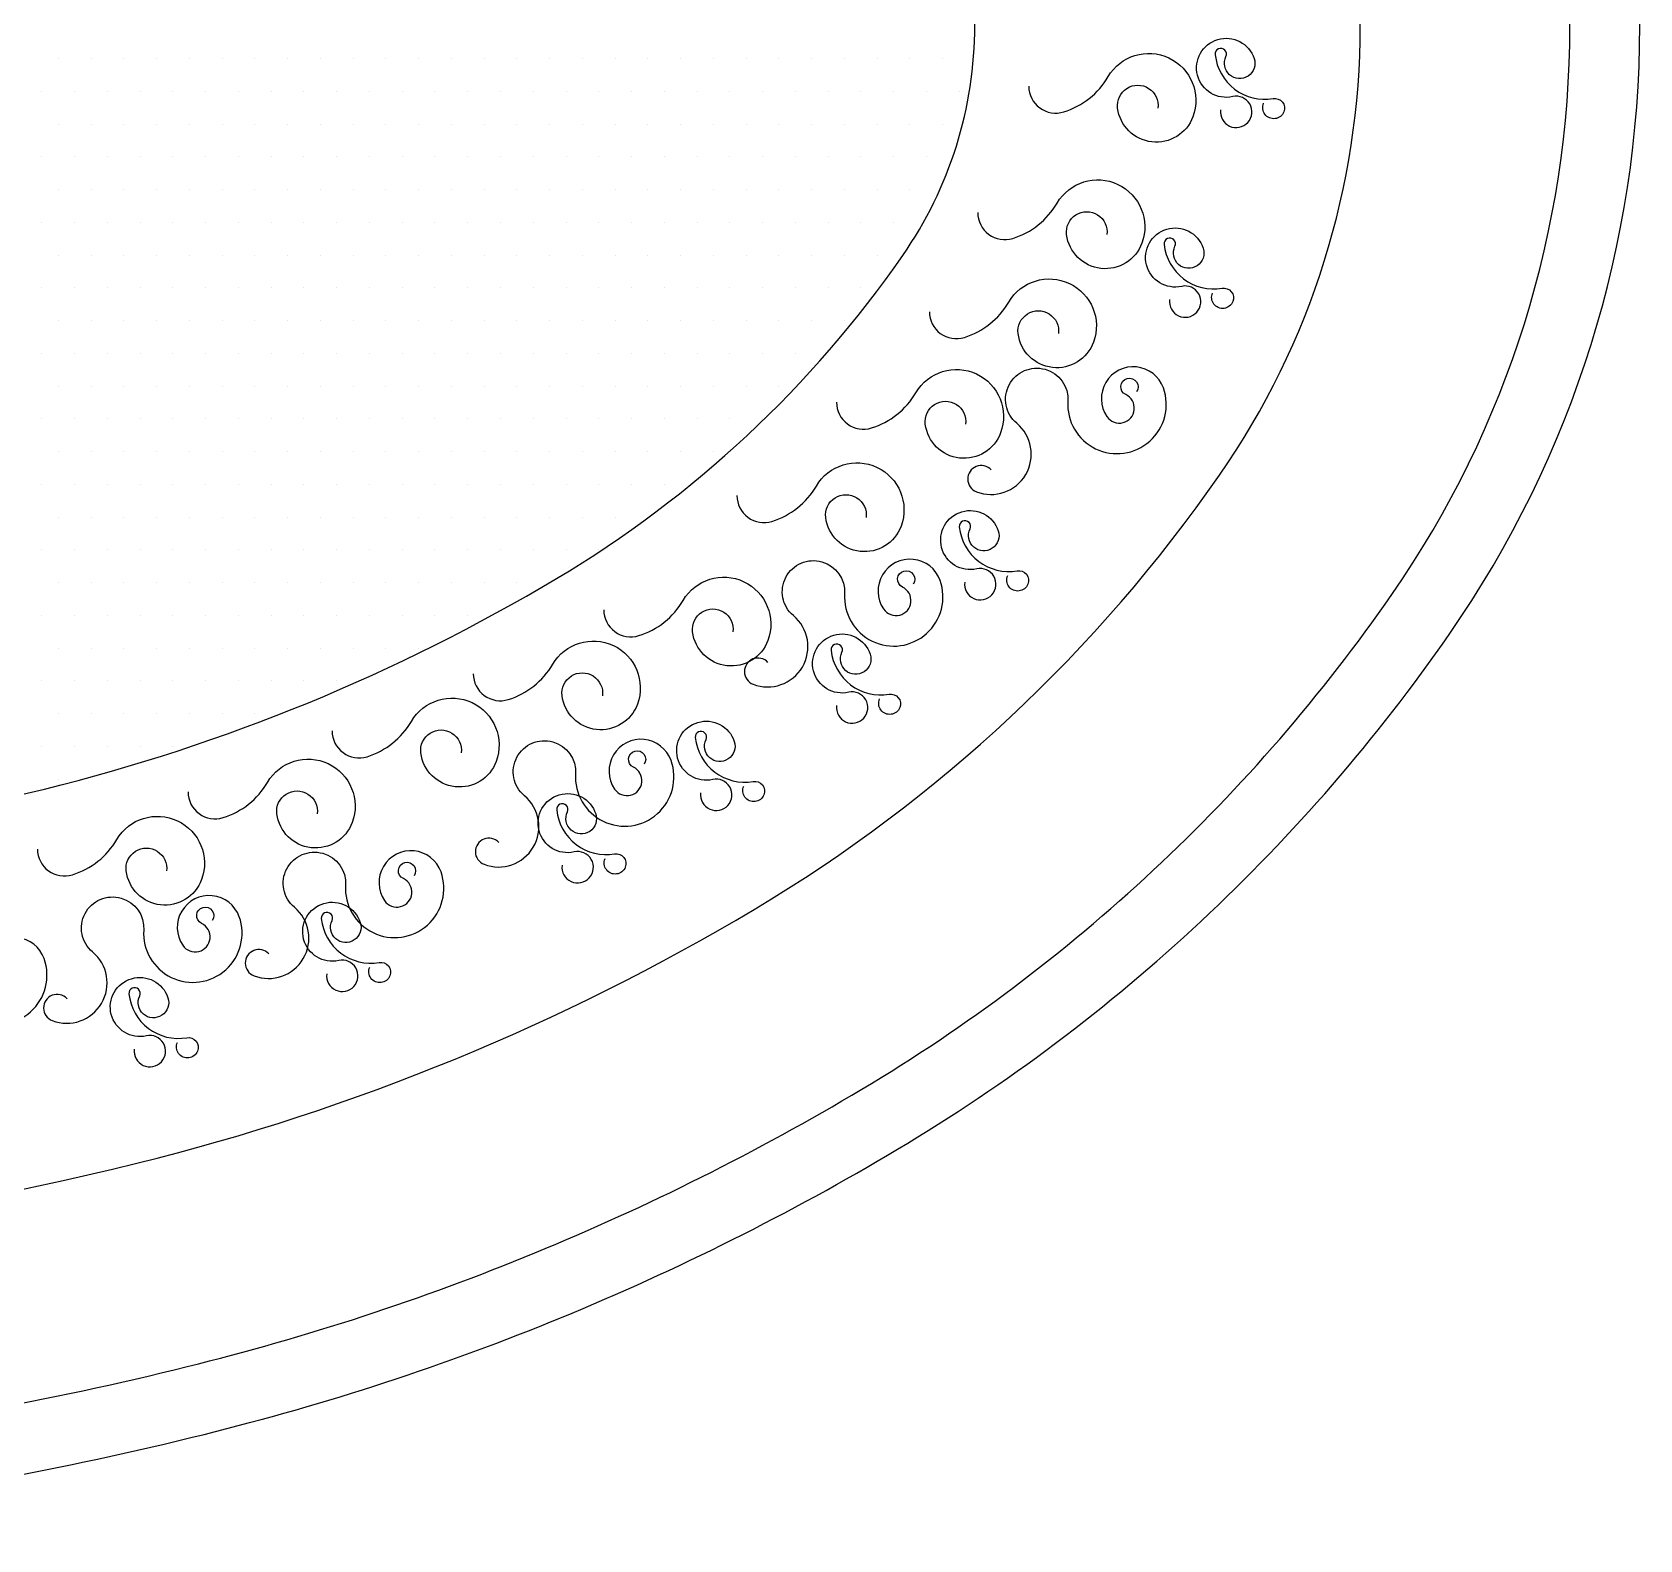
# Model space of a CAD drawing. Extents: x 4677 to 17855, y 8827 to 17498.
# Drawn here: x 13253 to 17855, y 8827 to 13144 of the extents above; entities that cross this region are included whole.
import ezdxf

# ---------------------------------------------------------------- set-up
doc = ezdxf.new("R2010")
doc.units = 0
doc.header["$MEASUREMENT"] = 0
doc.layers.get('0').update_dxf_attribs({"linetype": 'CONTINUOUS'})
doc.layers.add('2D', color=7, linetype='CONTINUOUS')

# ---------------------------------------------------------------- blocks, each defined once
blk = doc.blocks.new('*X1')
at = {"color": 0}
for p, q in [((65203.125, 34218.75), (65203.125, 34218.75)), ((65296.875, 34218.75), (65296.875, 34218.75)), ((65390.625, 34218.75), (65390.625, 34218.75)), ((65484.375, 34218.75), (65484.375, 34218.75)), ((65578.125, 34218.75), (65578.125, 34218.75)), ((65671.875, 34218.75), (65671.875, 34218.75)), ((65765.625, 34218.75), (65765.625, 34218.75)), ((65859.375, 34218.75), (65859.375, 34218.75)), ((65953.125, 34218.75), (65953.125, 34218.75)), ((66046.875, 34218.75), (66046.875, 34218.75)), ((66140.625, 34218.75), (66140.625, 34218.75)), ((66234.375, 34218.75), (66234.375, 34218.75)), ((66328.125, 34218.75), (66328.125, 34218.75)), ((66421.875, 34218.75), (66421.875, 34218.75)), ((66515.625, 34218.75), (66515.625, 34218.75)), ((66609.375, 34218.75), (66609.375, 34218.75)), ((66703.125, 34218.75), (66703.125, 34218.75)), ((66796.875, 34218.75), (66796.875, 34218.75)), ((66890.625, 34218.75), (66890.625, 34218.75)), ((66984.375, 34218.75), (66984.375, 34218.75)), ((67078.125, 34218.75), (67078.125, 34218.75)), ((67171.875, 34218.75), (67171.875, 34218.75)), ((67265.625, 34218.75), (67265.625, 34218.75)), ((67359.375, 34218.75), (67359.375, 34218.75)), ((67453.125, 34218.75), (67453.125, 34218.75)), ((67546.875, 34218.75), (67546.875, 34218.75)), ((67640.625, 34218.75), (67640.625, 34218.75)), ((67734.375, 34218.75), (67734.375, 34218.75)), ((65156.25, 34125), (65156.25, 34125)), ((65250, 34125), (65250, 34125)), ((65343.75, 34125), (65343.75, 34125)), ((65437.5, 34125), (65437.5, 34125)), ((65531.25, 34125), (65531.25, 34125)), ((65625, 34125), (65625, 34125)), ((65718.75, 34125), (65718.75, 34125)), ((65812.5, 34125), (65812.5, 34125)), ((65906.25, 34125), (65906.25, 34125)), ((66000, 34125), (66000, 34125)), ((66093.75, 34125), (66093.75, 34125)), ((66187.5, 34125), (66187.5, 34125)), ((66281.25, 34125), (66281.25, 34125)), ((66375, 34125), (66375, 34125)), ((66468.75, 34125), (66468.75, 34125)), ((66562.5, 34125), (66562.5, 34125)), ((66656.25, 34125), (66656.25, 34125)), ((66750, 34125), (66750, 34125)), ((66843.75, 34125), (66843.75, 34125)), ((66937.5, 34125), (66937.5, 34125)), ((67031.25, 34125), (67031.25, 34125)), ((67125, 34125), (67125, 34125)), ((67218.75, 34125), (67218.75, 34125)), ((67312.5, 34125), (67312.5, 34125)), ((67406.25, 34125), (67406.25, 34125)), ((67500, 34125), (67500, 34125)), ((67593.75, 34125), (67593.75, 34125)), ((67687.5, 34125), (67687.5, 34125)), ((67781.25, 34125), (67781.25, 34125)), ((65203.125, 34031.25), (65203.125, 34031.25)), ((65296.875, 34031.25), (65296.875, 34031.25)), ((65390.625, 34031.25), (65390.625, 34031.25)), ((65484.375, 34031.25), (65484.375, 34031.25)), ((65578.125, 34031.25), (65578.125, 34031.25)), ((65671.875, 34031.25), (65671.875, 34031.25)), ((65765.625, 34031.25), (65765.625, 34031.25)), ((65859.375, 34031.25), (65859.375, 34031.25)), ((65953.125, 34031.25), (65953.125, 34031.25)), ((66046.875, 34031.25), (66046.875, 34031.25)), ((66140.625, 34031.25), (66140.625, 34031.25)), ((66234.375, 34031.25), (66234.375, 34031.25)), ((66328.125, 34031.25), (66328.125, 34031.25)), ((66421.875, 34031.25), (66421.875, 34031.25)), ((66515.625, 34031.25), (66515.625, 34031.25)), ((66609.375, 34031.25), (66609.375, 34031.25)), ((66703.125, 34031.25), (66703.125, 34031.25)), ((66796.875, 34031.25), (66796.875, 34031.25)), ((66890.625, 34031.25), (66890.625, 34031.25)), ((66984.375, 34031.25), (66984.375, 34031.25)), ((67078.125, 34031.25), (67078.125, 34031.25)), ((67171.875, 34031.25), (67171.875, 34031.25)), ((67265.625, 34031.25), (67265.625, 34031.25)), ((67359.375, 34031.25), (67359.375, 34031.25)), ((67453.125, 34031.25), (67453.125, 34031.25)), ((67546.875, 34031.25), (67546.875, 34031.25)), ((67640.625, 34031.25), (67640.625, 34031.25)), ((67734.375, 34031.25), (67734.375, 34031.25)), ((65156.25, 33937.5), (65156.25, 33937.5)), ((65250, 33937.5), (65250, 33937.5)), ((65343.75, 33937.5), (65343.75, 33937.5)), ((65437.5, 33937.5), (65437.5, 33937.5)), ((65531.25, 33937.5), (65531.25, 33937.5)), ((65625, 33937.5), (65625, 33937.5)), ((65718.75, 33937.5), (65718.75, 33937.5)), ((65812.5, 33937.5), (65812.5, 33937.5)), ((65906.25, 33937.5), (65906.25, 33937.5)), ((66000, 33937.5), (66000, 33937.5)), ((66093.75, 33937.5), (66093.75, 33937.5)), ((66187.5, 33937.5), (66187.5, 33937.5)), ((66281.25, 33937.5), (66281.25, 33937.5)), ((66375, 33937.5), (66375, 33937.5)), ((66468.75, 33937.5), (66468.75, 33937.5)), ((66562.5, 33937.5), (66562.5, 33937.5)), ((66656.25, 33937.5), (66656.25, 33937.5)), ((66750, 33937.5), (66750, 33937.5)), ((66843.75, 33937.5), (66843.75, 33937.5)), ((66937.5, 33937.5), (66937.5, 33937.5)), ((67031.25, 33937.5), (67031.25, 33937.5)), ((67125, 33937.5), (67125, 33937.5)), ((67218.75, 33937.5), (67218.75, 33937.5)), ((67312.5, 33937.5), (67312.5, 33937.5)), ((67406.25, 33937.5), (67406.25, 33937.5)), ((67500, 33937.5), (67500, 33937.5)), ((67593.75, 33937.5), (67593.75, 33937.5)), ((67687.5, 33937.5), (67687.5, 33937.5)), ((65203.125, 33843.75), (65203.125, 33843.75)), ((65296.875, 33843.75), (65296.875, 33843.75)), ((65390.625, 33843.75), (65390.625, 33843.75)), ((65484.375, 33843.75), (65484.375, 33843.75)), ((65578.125, 33843.75), (65578.125, 33843.75)), ((65671.875, 33843.75), (65671.875, 33843.75)), ((65765.625, 33843.75), (65765.625, 33843.75)), ((65859.375, 33843.75), (65859.375, 33843.75)), ((65953.125, 33843.75), (65953.125, 33843.75)), ((66046.875, 33843.75), (66046.875, 33843.75)), ((66140.625, 33843.75), (66140.625, 33843.75)), ((66234.375, 33843.75), (66234.375, 33843.75)), ((66328.125, 33843.75), (66328.125, 33843.75)), ((66421.875, 33843.75), (66421.875, 33843.75)), ((66515.625, 33843.75), (66515.625, 33843.75)), ((66609.375, 33843.75), (66609.375, 33843.75)), ((66703.125, 33843.75), (66703.125, 33843.75)), ((66796.875, 33843.75), (66796.875, 33843.75)), ((66890.625, 33843.75), (66890.625, 33843.75)), ((66984.375, 33843.75), (66984.375, 33843.75)), ((67078.125, 33843.75), (67078.125, 33843.75)), ((67171.875, 33843.75), (67171.875, 33843.75)), ((67265.625, 33843.75), (67265.625, 33843.75)), ((67359.375, 33843.75), (67359.375, 33843.75)), ((67453.125, 33843.75), (67453.125, 33843.75)), ((67546.875, 33843.75), (67546.875, 33843.75)), ((67640.625, 33843.75), (67640.625, 33843.75)), ((65156.25, 33750), (65156.25, 33750)), ((65250, 33750), (65250, 33750)), ((65343.75, 33750), (65343.75, 33750)), ((65437.5, 33750), (65437.5, 33750)), ((65531.25, 33750), (65531.25, 33750)), ((65625, 33750), (65625, 33750)), ((65718.75, 33750), (65718.75, 33750)), ((65812.5, 33750), (65812.5, 33750)), ((65906.25, 33750), (65906.25, 33750)), ((66000, 33750), (66000, 33750)), ((66093.75, 33750), (66093.75, 33750)), ((66187.5, 33750), (66187.5, 33750)), ((66281.25, 33750), (66281.25, 33750)), ((66375, 33750), (66375, 33750)), ((66468.75, 33750), (66468.75, 33750)), ((66562.5, 33750), (66562.5, 33750)), ((66656.25, 33750), (66656.25, 33750)), ((66750, 33750), (66750, 33750)), ((66843.75, 33750), (66843.75, 33750)), ((66937.5, 33750), (66937.5, 33750)), ((67031.25, 33750), (67031.25, 33750)), ((67125, 33750), (67125, 33750)), ((67218.75, 33750), (67218.75, 33750)), ((67312.5, 33750), (67312.5, 33750)), ((67406.25, 33750), (67406.25, 33750)), ((67500, 33750), (67500, 33750)), ((67593.75, 33750), (67593.75, 33750)), ((65203.125, 33656.25), (65203.125, 33656.25)), ((65296.875, 33656.25), (65296.875, 33656.25)), ((65390.625, 33656.25), (65390.625, 33656.25)), ((65484.375, 33656.25), (65484.375, 33656.25)), ((65578.125, 33656.25), (65578.125, 33656.25)), ((65671.875, 33656.25), (65671.875, 33656.25)), ((65765.625, 33656.25), (65765.625, 33656.25)), ((65859.375, 33656.25), (65859.375, 33656.25)), ((65953.125, 33656.25), (65953.125, 33656.25)), ((66046.875, 33656.25), (66046.875, 33656.25)), ((66140.625, 33656.25), (66140.625, 33656.25)), ((66234.375, 33656.25), (66234.375, 33656.25)), ((66328.125, 33656.25), (66328.125, 33656.25)), ((66421.875, 33656.25), (66421.875, 33656.25)), ((66515.625, 33656.25), (66515.625, 33656.25)), ((66609.375, 33656.25), (66609.375, 33656.25)), ((66703.125, 33656.25), (66703.125, 33656.25)), ((66796.875, 33656.25), (66796.875, 33656.25)), ((66890.625, 33656.25), (66890.625, 33656.25)), ((66984.375, 33656.25), (66984.375, 33656.25)), ((67078.125, 33656.25), (67078.125, 33656.25)), ((67171.875, 33656.25), (67171.875, 33656.25)), ((67265.625, 33656.25), (67265.625, 33656.25)), ((67359.375, 33656.25), (67359.375, 33656.25)), ((67453.125, 33656.25), (67453.125, 33656.25)), ((67546.875, 33656.25), (67546.875, 33656.25)), ((65156.25, 33562.5), (65156.25, 33562.5)), ((65250, 33562.5), (65250, 33562.5)), ((65343.75, 33562.5), (65343.75, 33562.5)), ((65437.5, 33562.5), (65437.5, 33562.5)), ((65531.25, 33562.5), (65531.25, 33562.5)), ((65625, 33562.5), (65625, 33562.5)), ((65718.75, 33562.5), (65718.75, 33562.5)), ((65812.5, 33562.5), (65812.5, 33562.5)), ((65906.25, 33562.5), (65906.25, 33562.5)), ((66000, 33562.5), (66000, 33562.5)), ((66093.75, 33562.5), (66093.75, 33562.5)), ((66187.5, 33562.5), (66187.5, 33562.5)), ((66281.25, 33562.5), (66281.25, 33562.5)), ((66375, 33562.5), (66375, 33562.5)), ((66468.75, 33562.5), (66468.75, 33562.5)), ((66562.5, 33562.5), (66562.5, 33562.5)), ((66656.25, 33562.5), (66656.25, 33562.5)), ((66750, 33562.5), (66750, 33562.5)), ((66843.75, 33562.5), (66843.75, 33562.5)), ((66937.5, 33562.5), (66937.5, 33562.5)), ((67031.25, 33562.5), (67031.25, 33562.5)), ((67125, 33562.5), (67125, 33562.5)), ((67218.75, 33562.5), (67218.75, 33562.5)), ((67312.5, 33562.5), (67312.5, 33562.5)), ((67406.25, 33562.5), (67406.25, 33562.5)), ((67500, 33562.5), (67500, 33562.5)), ((65203.125, 33468.75), (65203.125, 33468.75)), ((65296.875, 33468.75), (65296.875, 33468.75)), ((65390.625, 33468.75), (65390.625, 33468.75)), ((65484.375, 33468.75), (65484.375, 33468.75)), ((65578.125, 33468.75), (65578.125, 33468.75)), ((65671.875, 33468.75), (65671.875, 33468.75)), ((65765.625, 33468.75), (65765.625, 33468.75)), ((65859.375, 33468.75), (65859.375, 33468.75)), ((65953.125, 33468.75), (65953.125, 33468.75)), ((66046.875, 33468.75), (66046.875, 33468.75)), ((66140.625, 33468.75), (66140.625, 33468.75)), ((66234.375, 33468.75), (66234.375, 33468.75)), ((66328.125, 33468.75), (66328.125, 33468.75)), ((66421.875, 33468.75), (66421.875, 33468.75)), ((66515.625, 33468.75), (66515.625, 33468.75)), ((66609.375, 33468.75), (66609.375, 33468.75)), ((66703.125, 33468.75), (66703.125, 33468.75)), ((66796.875, 33468.75), (66796.875, 33468.75)), ((66890.625, 33468.75), (66890.625, 33468.75)), ((66984.375, 33468.75), (66984.375, 33468.75)), ((67078.125, 33468.75), (67078.125, 33468.75)), ((67171.875, 33468.75), (67171.875, 33468.75)), ((67265.625, 33468.75), (67265.625, 33468.75)), ((67359.375, 33468.75), (67359.375, 33468.75)), ((67453.125, 33468.75), (67453.125, 33468.75)), ((65156.25, 33375), (65156.25, 33375)), ((65250, 33375), (65250, 33375)), ((65343.75, 33375), (65343.75, 33375)), ((65437.5, 33375), (65437.5, 33375)), ((65531.25, 33375), (65531.25, 33375)), ((65625, 33375), (65625, 33375)), ((65718.75, 33375), (65718.75, 33375)), ((65812.5, 33375), (65812.5, 33375)), ((65906.25, 33375), (65906.25, 33375)), ((66000, 33375), (66000, 33375)), ((66093.75, 33375), (66093.75, 33375)), ((66187.5, 33375), (66187.5, 33375)), ((66281.25, 33375), (66281.25, 33375)), ((66375, 33375), (66375, 33375)), ((66468.75, 33375), (66468.75, 33375)), ((66562.5, 33375), (66562.5, 33375)), ((66656.25, 33375), (66656.25, 33375)), ((66750, 33375), (66750, 33375)), ((66843.75, 33375), (66843.75, 33375)), ((66937.5, 33375), (66937.5, 33375)), ((67031.25, 33375), (67031.25, 33375)), ((67125, 33375), (67125, 33375)), ((67218.75, 33375), (67218.75, 33375)), ((67312.5, 33375), (67312.5, 33375)), ((65203.125, 33281.25), (65203.125, 33281.25)), ((65296.875, 33281.25), (65296.875, 33281.25)), ((65390.625, 33281.25), (65390.625, 33281.25)), ((65484.375, 33281.25), (65484.375, 33281.25)), ((65578.125, 33281.25), (65578.125, 33281.25)), ((65671.875, 33281.25), (65671.875, 33281.25)), ((65765.625, 33281.25), (65765.625, 33281.25)), ((65859.375, 33281.25), (65859.375, 33281.25)), ((65953.125, 33281.25), (65953.125, 33281.25)), ((66046.875, 33281.25), (66046.875, 33281.25)), ((66140.625, 33281.25), (66140.625, 33281.25)), ((66234.375, 33281.25), (66234.375, 33281.25)), ((66328.125, 33281.25), (66328.125, 33281.25)), ((66421.875, 33281.25), (66421.875, 33281.25)), ((66515.625, 33281.25), (66515.625, 33281.25)), ((66609.375, 33281.25), (66609.375, 33281.25)), ((66703.125, 33281.25), (66703.125, 33281.25)), ((66796.875, 33281.25), (66796.875, 33281.25)), ((66890.625, 33281.25), (66890.625, 33281.25)), ((66984.375, 33281.25), (66984.375, 33281.25)), ((67078.125, 33281.25), (67078.125, 33281.25)), ((67171.875, 33281.25), (67171.875, 33281.25)), ((67265.625, 33281.25), (67265.625, 33281.25)), ((65156.25, 33187.5), (65156.25, 33187.5)), ((65250, 33187.5), (65250, 33187.5)), ((65343.75, 33187.5), (65343.75, 33187.5)), ((65437.5, 33187.5), (65437.5, 33187.5)), ((65531.25, 33187.5), (65531.25, 33187.5)), ((65625, 33187.5), (65625, 33187.5)), ((65718.75, 33187.5), (65718.75, 33187.5)), ((65812.5, 33187.5), (65812.5, 33187.5)), ((65906.25, 33187.5), (65906.25, 33187.5)), ((66000, 33187.5), (66000, 33187.5)), ((66093.75, 33187.5), (66093.75, 33187.5)), ((66187.5, 33187.5), (66187.5, 33187.5)), ((66281.25, 33187.5), (66281.25, 33187.5)), ((66375, 33187.5), (66375, 33187.5)), ((66468.75, 33187.5), (66468.75, 33187.5)), ((66562.5, 33187.5), (66562.5, 33187.5)), ((66656.25, 33187.5), (66656.25, 33187.5)), ((66750, 33187.5), (66750, 33187.5)), ((66843.75, 33187.5), (66843.75, 33187.5)), ((66937.5, 33187.5), (66937.5, 33187.5)), ((67031.25, 33187.5), (67031.25, 33187.5)), ((67125, 33187.5), (67125, 33187.5)), ((67218.75, 33187.5), (67218.75, 33187.5)), ((65203.125, 33093.75), (65203.125, 33093.75)), ((65296.875, 33093.75), (65296.875, 33093.75)), ((65390.625, 33093.75), (65390.625, 33093.75)), ((65484.375, 33093.75), (65484.375, 33093.75)), ((65578.125, 33093.75), (65578.125, 33093.75)), ((65671.875, 33093.75), (65671.875, 33093.75)), ((65765.625, 33093.75), (65765.625, 33093.75)), ((65859.375, 33093.75), (65859.375, 33093.75)), ((65953.125, 33093.75), (65953.125, 33093.75)), ((66046.875, 33093.75), (66046.875, 33093.75)), ((66140.625, 33093.75), (66140.625, 33093.75)), ((66234.375, 33093.75), (66234.375, 33093.75)), ((66328.125, 33093.75), (66328.125, 33093.75)), ((66421.875, 33093.75), (66421.875, 33093.75)), ((66515.625, 33093.75), (66515.625, 33093.75)), ((66609.375, 33093.75), (66609.375, 33093.75)), ((66703.125, 33093.75), (66703.125, 33093.75)), ((66796.875, 33093.75), (66796.875, 33093.75)), ((66890.625, 33093.75), (66890.625, 33093.75)), ((66984.375, 33093.75), (66984.375, 33093.75)), ((67078.125, 33093.75), (67078.125, 33093.75)), ((65156.25, 33000), (65156.25, 33000)), ((65250, 33000), (65250, 33000)), ((65343.75, 33000), (65343.75, 33000)), ((65437.5, 33000), (65437.5, 33000)), ((65531.25, 33000), (65531.25, 33000)), ((65625, 33000), (65625, 33000)), ((65718.75, 33000), (65718.75, 33000)), ((65812.5, 33000), (65812.5, 33000)), ((65906.25, 33000), (65906.25, 33000)), ((66000, 33000), (66000, 33000)), ((66093.75, 33000), (66093.75, 33000)), ((66187.5, 33000), (66187.5, 33000)), ((66281.25, 33000), (66281.25, 33000)), ((66375, 33000), (66375, 33000)), ((66468.75, 33000), (66468.75, 33000)), ((66562.5, 33000), (66562.5, 33000)), ((66656.25, 33000), (66656.25, 33000)), ((66750, 33000), (66750, 33000)), ((66843.75, 33000), (66843.75, 33000)), ((66937.5, 33000), (66937.5, 33000)), ((65203.125, 32906.25), (65203.125, 32906.25)), ((65296.875, 32906.25), (65296.875, 32906.25)), ((65390.625, 32906.25), (65390.625, 32906.25)), ((65484.375, 32906.25), (65484.375, 32906.25)), ((65578.125, 32906.25), (65578.125, 32906.25)), ((65671.875, 32906.25), (65671.875, 32906.25)), ((65765.625, 32906.25), (65765.625, 32906.25)), ((65859.375, 32906.25), (65859.375, 32906.25)), ((65953.125, 32906.25), (65953.125, 32906.25)), ((66046.875, 32906.25), (66046.875, 32906.25)), ((66140.625, 32906.25), (66140.625, 32906.25)), ((66234.375, 32906.25), (66234.375, 32906.25)), ((66328.125, 32906.25), (66328.125, 32906.25)), ((66421.875, 32906.25), (66421.875, 32906.25)), ((66515.625, 32906.25), (66515.625, 32906.25)), ((66609.375, 32906.25), (66609.375, 32906.25)), ((66703.125, 32906.25), (66703.125, 32906.25)), ((66796.875, 32906.25), (66796.875, 32906.25)), ((66890.625, 32906.25), (66890.625, 32906.25)), ((65156.25, 32812.5), (65156.25, 32812.5)), ((65250, 32812.5), (65250, 32812.5)), ((65343.75, 32812.5), (65343.75, 32812.5)), ((65437.5, 32812.5), (65437.5, 32812.5)), ((65531.25, 32812.5), (65531.25, 32812.5)), ((65625, 32812.5), (65625, 32812.5)), ((65718.75, 32812.5), (65718.75, 32812.5)), ((65812.5, 32812.5), (65812.5, 32812.5)), ((65906.25, 32812.5), (65906.25, 32812.5)), ((66000, 32812.5), (66000, 32812.5)), ((66093.75, 32812.5), (66093.75, 32812.5)), ((66187.5, 32812.5), (66187.5, 32812.5)), ((66281.25, 32812.5), (66281.25, 32812.5)), ((66375, 32812.5), (66375, 32812.5)), ((66468.75, 32812.5), (66468.75, 32812.5)), ((66562.5, 32812.5), (66562.5, 32812.5)), ((66656.25, 32812.5), (66656.25, 32812.5)), ((66750, 32812.5), (66750, 32812.5)), ((65203.125, 32718.75), (65203.125, 32718.75)), ((65296.875, 32718.75), (65296.875, 32718.75)), ((65390.625, 32718.75), (65390.625, 32718.75)), ((65484.375, 32718.75), (65484.375, 32718.75)), ((65578.125, 32718.75), (65578.125, 32718.75)), ((65671.875, 32718.75), (65671.875, 32718.75)), ((65765.625, 32718.75), (65765.625, 32718.75)), ((65859.375, 32718.75), (65859.375, 32718.75)), ((65953.125, 32718.75), (65953.125, 32718.75)), ((66046.875, 32718.75), (66046.875, 32718.75)), ((66140.625, 32718.75), (66140.625, 32718.75)), ((66234.375, 32718.75), (66234.375, 32718.75)), ((66328.125, 32718.75), (66328.125, 32718.75)), ((66421.875, 32718.75), (66421.875, 32718.75)), ((66515.625, 32718.75), (66515.625, 32718.75)), ((65156.25, 32625), (65156.25, 32625)), ((65250, 32625), (65250, 32625)), ((65343.75, 32625), (65343.75, 32625)), ((65437.5, 32625), (65437.5, 32625)), ((65531.25, 32625), (65531.25, 32625)), ((65625, 32625), (65625, 32625)), ((65718.75, 32625), (65718.75, 32625)), ((65812.5, 32625), (65812.5, 32625)), ((65906.25, 32625), (65906.25, 32625)), ((66000, 32625), (66000, 32625)), ((66093.75, 32625), (66093.75, 32625)), ((66187.5, 32625), (66187.5, 32625)), ((66281.25, 32625), (66281.25, 32625)), ((66375, 32625), (66375, 32625)), ((65203.125, 32531.25), (65203.125, 32531.25)), ((65296.875, 32531.25), (65296.875, 32531.25)), ((65390.625, 32531.25), (65390.625, 32531.25)), ((65484.375, 32531.25), (65484.375, 32531.25)), ((65578.125, 32531.25), (65578.125, 32531.25)), ((65671.875, 32531.25), (65671.875, 32531.25)), ((65765.625, 32531.25), (65765.625, 32531.25)), ((65859.375, 32531.25), (65859.375, 32531.25)), ((65953.125, 32531.25), (65953.125, 32531.25)), ((66046.875, 32531.25), (66046.875, 32531.25)), ((66140.625, 32531.25), (66140.625, 32531.25)), ((66234.375, 32531.25), (66234.375, 32531.25)), ((65156.25, 32437.5), (65156.25, 32437.5)), ((65250, 32437.5), (65250, 32437.5)), ((65343.75, 32437.5), (65343.75, 32437.5)), ((65437.5, 32437.5), (65437.5, 32437.5)), ((65531.25, 32437.5), (65531.25, 32437.5)), ((65625, 32437.5), (65625, 32437.5)), ((65718.75, 32437.5), (65718.75, 32437.5)), ((65812.5, 32437.5), (65812.5, 32437.5)), ((65906.25, 32437.5), (65906.25, 32437.5)), ((66000, 32437.5), (66000, 32437.5)), ((65203.125, 32343.75), (65203.125, 32343.75)), ((65296.875, 32343.75), (65296.875, 32343.75)), ((65390.625, 32343.75), (65390.625, 32343.75)), ((65484.375, 32343.75), (65484.375, 32343.75)), ((65578.125, 32343.75), (65578.125, 32343.75)), ((65671.875, 32343.75), (65671.875, 32343.75)), ((65765.625, 32343.75), (65765.625, 32343.75)), ((65156.25, 32250), (65156.25, 32250)), ((65250, 32250), (65250, 32250)), ((65343.75, 32250), (65343.75, 32250)), ((65437.5, 32250), (65437.5, 32250)), ((65531.25, 32250), (65531.25, 32250)), ((65203.125, 32156.25), (65203.125, 32156.25))]:
    blk.add_line(p, q, dxfattribs=at)

msp = doc.modelspace()

# ---------------------------------------------------------------- linework, layer by layer
at = {"layer": '2D', "color": 2}
for points in [[(11265.6, 8827, 0.060664), (13745.4, 9129, 0.074068), (15730.1, 9945.3, 0.106907), (17308.9, 11419.3, 0.152849), (17854.5, 13162.7, 0.152849), (17308.9, 14906, 0.106907), (15730.1, 16380, 0.074068), (13745.4, 17196.3, 0.060664), (11265.6, 17498.3, 0.060664), (8785.8, 17196.3, 0.074068), (6801.1, 16380, 0.106907), (5222.3, 14906, 0.152849), (4676.6, 13162.7, 0.152849), (5222.3, 11419.3, 0.106907), (6801.1, 9945.3, 0.074068), (8785.8, 9129, 0.060664)], [(11265.6, 9027, 0.060664), (13697.4, 9323.1, 0.074068), (15627.6, 10117, 0.106907), (17144.6, 11533.3, 0.152849), (17654.5, 13162.7, 0.152849), (17144.6, 14792, 0.106907), (15627.6, 16208.3, 0.074068), (13697.4, 17002.2, 0.060664), (11265.6, 17298.3, 0.060664), (8833.8, 17002.2, 0.074068), (6903.6, 16208.3, 0.106907), (5386.6, 14792, 0.152849), (4876.6, 13162.7, 0.152849), (5386.6, 11533.3, 0.106907), (6903.6, 10117, 0.074068), (8833.8, 9323.1, 0.060664)], [(11265.6, 9627, 0.060664), (13553.4, 9905.6, 0.074068), (15320.1, 10632.2, 0.106907), (16651.6, 11875.4, 0.152849), (17054.5, 13162.7, 0.152849), (16651.6, 14449.9, 0.106907), (15320.1, 15693.1, 0.074068), (13553.4, 16419.7, 0.060664), (11265.6, 16698.3, 0.060664), (8977.8, 16419.7, 0.074068), (7211.1, 15693.1, 0.106907), (5879.6, 14449.9, 0.152849), (5476.6, 13162.7, 0.152849), (5879.6, 11875.4, 0.106907), (7211.1, 10632.2, 0.074068), (8977.8, 9905.6, 0.060664)], [(11265.6, 10730.4, 0.060664), (13288.6, 10976.7, 0.074068), (14754.6, 11579.7, 0.106907), (15745.2, 12504.5, 0.152849), (15951.2, 13162.7, 0.152849), (15745.2, 13820.8, 0.106907), (14754.6, 14745.6, 0.074068), (13288.6, 15348.6, 0.060664), (11265.6, 15594.9, 0.060664), (9242.6, 15348.6, 0.074068), (7776.6, 14745.6, 0.106907), (6786, 13820.8, 0.152849), (6580, 13162.7, 0.152849), (6786, 12504.5, 0.106907), (7776.6, 11579.7, 0.074068), (9242.6, 10976.7, 0.060664)]]:
    msp.add_lwpolyline(points, format="xyb", close=True, dxfattribs=at)
at = {"layer": '2D', "color": 5}
for points in [[(16654.7, 12921.1, 3.169705), (16689.3, 12959.3, -2.257138), (16750.9, 13068.4, -1.488292), (16670.1, 13073.9, 1.327534), (16639.3, 13079.3, 0.433393), (16804.8, 12953.9, -0.586888), (16835.6, 12915.7, -1.0194), (16777.9, 12940.2, -0.647763)], [(16105.8, 12989.2, 0.505731), (16205.9, 12915.6, 0.186751), (16333, 13016.5, -0.914821), (16575.5, 12901.9, -0.785597), (16359.9, 12926.5, -1.134224), (16475.4, 12926.5, 2.333461)], [(15959.8, 12627.1, 0.505731), (16059.9, 12553.4, 0.186751), (16186.9, 12654.4, -0.914821), (16429.5, 12539.8, -0.785597), (16213.9, 12564.3, -1.134224), (16329.4, 12564.3, 2.333461)], [(16508.6, 12378, 3.169705), (16543.3, 12416.1, -2.257138), (16604.9, 12525.3, -1.488292), (16524, 12530.7, 1.327534), (16493.2, 12536.2, 0.433393), (16658.8, 12410.7, -0.586888), (16689.6, 12372.5, -1.0194), (16631.8, 12397, -0.647763)], [(15821.2, 12343.4, 0.505731), (15921.3, 12269.7, 0.186751), (16048.3, 12370.7, -0.914821), (16290.9, 12256.1, -0.785597), (16075.3, 12280.6, -1.134224), (16190.8, 12280.6, 2.333461)], [(15555.5, 12084.2, 0.505731), (15655.6, 12010.6, 0.186751), (15782.7, 12111.5, -0.914821), (16025.2, 11996.9, -0.785597), (15809.6, 12021.5, -1.134224), (15925.1, 12021.5, 2.333461)], [(15998.3, 11890.5, 1.257619), (15955.9, 11827.8, 0.847178), (16071.4, 12024.2, -1.627725), (16217.7, 12087, 1.226376), (16491.1, 12125.1, 1.135858), (16329.4, 12043.3, 1.30822), (16383.3, 12106.1, -2.722807), (16414.1, 12114.2, 0.919676)], [(15270.6, 11816.9, 0.505731), (15370.7, 11743.2, 0.186751), (15497.8, 11844.2, -0.914821), (15740.3, 11729.6, -0.785597), (15524.7, 11754.1, -1.134224), (15640.2, 11754.1, 2.333461)], [(15922.3, 11568.8, 3.169705), (15956.9, 11607, -2.257138), (16018.5, 11716.2, -1.488292), (15937.7, 11721.6, 1.327534), (15906.9, 11727.1, 0.433393), (16072.4, 11601.6, -0.586888), (16103.2, 11563.4, -1.0194), (16045.5, 11587.9, -0.647763)], [(15359.2, 11339.5, 1.257619), (15316.8, 11276.8, 0.847178), (15432.3, 11473.2, -1.627725), (15578.6, 11535.9, 1.226376), (15852, 11574.1, 1.135858), (15690.3, 11492.3, 1.30822), (15744.2, 11555, -2.722807), (15775, 11563.2, 0.919676)], [(14889.5, 11489.5, 0.505731), (14989.6, 11415.9, 0.186751), (15116.6, 11516.8, -0.914821), (15359.2, 11402.2, -0.785597), (15143.6, 11426.8, -1.134224), (15259.1, 11426.8, 2.333461)], [(15555.7, 11215.5, 3.169705), (15590.3, 11253.7, -2.257138), (15651.9, 11362.8, -1.488292), (15571.1, 11368.3, 1.327534), (15540.3, 11373.8, 0.433393), (15705.8, 11248.3, -0.586888), (15736.6, 11210.1, -1.0194), (15678.9, 11234.6, -0.647763)], [(14516, 11306.8, 0.505731), (14616.1, 11233.1, 0.186751), (14743.2, 11334, -0.914821), (14985.7, 11219.5, -0.785597), (14770.1, 11244, -1.134224), (14885.6, 11244, 2.333461)], [(14111.8, 11143.1, 0.505731), (14211.9, 11069.4, 0.186751), (14338.9, 11170.4, -0.914821), (14581.5, 11055.8, -0.785597), (14365.9, 11080.3, -1.134224), (14481.4, 11080.3, 2.333461)], [(15166.7, 10965.8, 3.169705), (15201.3, 11004, -2.257138), (15262.9, 11113.1, -1.488292), (15182.1, 11118.5, 1.327534), (15151.3, 11124, 0.433393), (15316.8, 10998.5, -0.586888), (15347.6, 10960.3, -1.0194), (15289.9, 10984.9, -0.647763)], [(14589.2, 10823.9, 1.257619), (14546.8, 10761.2, 0.847178), (14662.3, 10957.6, -1.627725), (14808.6, 11020.3, 1.226376), (15082, 11058.5, 1.135858), (14920.3, 10976.7, 1.30822), (14974.2, 11039.4, -2.722807), (15005, 11047.6, 0.919676)], [(13699.8, 10968.5, 0.505731), (13799.9, 10894.8, 0.186751), (13927, 10995.8, -0.914821), (14169.5, 10881.2, -0.785597), (13953.9, 10905.8, -1.134224), (14069.4, 10905.8, 2.333461)], [(14770.1, 10758.4, 3.169705), (14804.8, 10796.6, -2.257138), (14866.4, 10905.8, -1.488292), (14785.5, 10911.2, 1.327534), (14754.7, 10916.7, 0.433393), (14920.3, 10791.2, -0.586888), (14951.1, 10753, -1.0194), (14893.3, 10777.5, -0.647763)], [(13268.6, 10804.8, 0.505731), (13368.7, 10731.2, 0.186751), (13495.8, 10832.1, -0.914821), (13738.3, 10717.5, -0.785597), (13522.7, 10742.1, -1.134224), (13638.2, 10742.1, 2.333461)], [(13930.8, 10504.8, 1.257619), (13888.5, 10442, 0.847178), (14004, 10638.4, -1.627725), (14150.3, 10701.2, 1.226376), (14423.6, 10739.4, 1.135858), (14261.9, 10657.5, 1.30822), (14315.8, 10720.3, -2.722807), (14346.6, 10728.4, 0.919676)], [(13353.3, 10376.5, 1.257619), (13311, 10313.8, 0.847178), (13426.5, 10510.2, -1.627725), (13572.8, 10572.9, 1.226376), (13846.1, 10611.1, 1.135858), (13684.4, 10529.3, 1.30822), (13738.3, 10592, -2.722807), (13769.1, 10600.2, 0.919676)], [(14096.4, 10447.5, 3.169705), (14131, 10485.7, -2.257138), (14192.6, 10594.8, -1.488292), (14111.8, 10600.2, 1.327534), (14081, 10605.7, 0.433393), (14246.5, 10480.2, -0.586888), (14277.3, 10442, -1.0194), (14219.6, 10466.6, -0.647763)], [(12795.1, 10256.5, 1.257619), (12752.7, 10193.8, 0.847178), (12868.2, 10390.2, -1.627725), (13014.5, 10452.9, 1.226376), (13287.9, 10491.1, 1.135858), (13126.2, 10409.3, 1.30822), (13180.1, 10472, -2.722807), (13210.9, 10480.2, 0.919676)], [(13545.8, 10232, 3.169705), (13580.5, 10270.1, -2.257138), (13642.1, 10379.3, -1.488292), (13561.2, 10384.7, 1.327534), (13530.4, 10390.2, 0.433393), (13696, 10264.7, -0.586888), (13726.8, 10226.5, -1.0194), (13669, 10251.1, -0.647763)]]:
    msp.add_lwpolyline(points, format="xyb", dxfattribs=at)

# ---------------------------------------------------------------- block references
at = {"layer": '2D', "color": 2}
msp.add_blockref('*X1', (-51874.9, -21151), dxfattribs=at)

doc.saveas('drawing.dxf')
